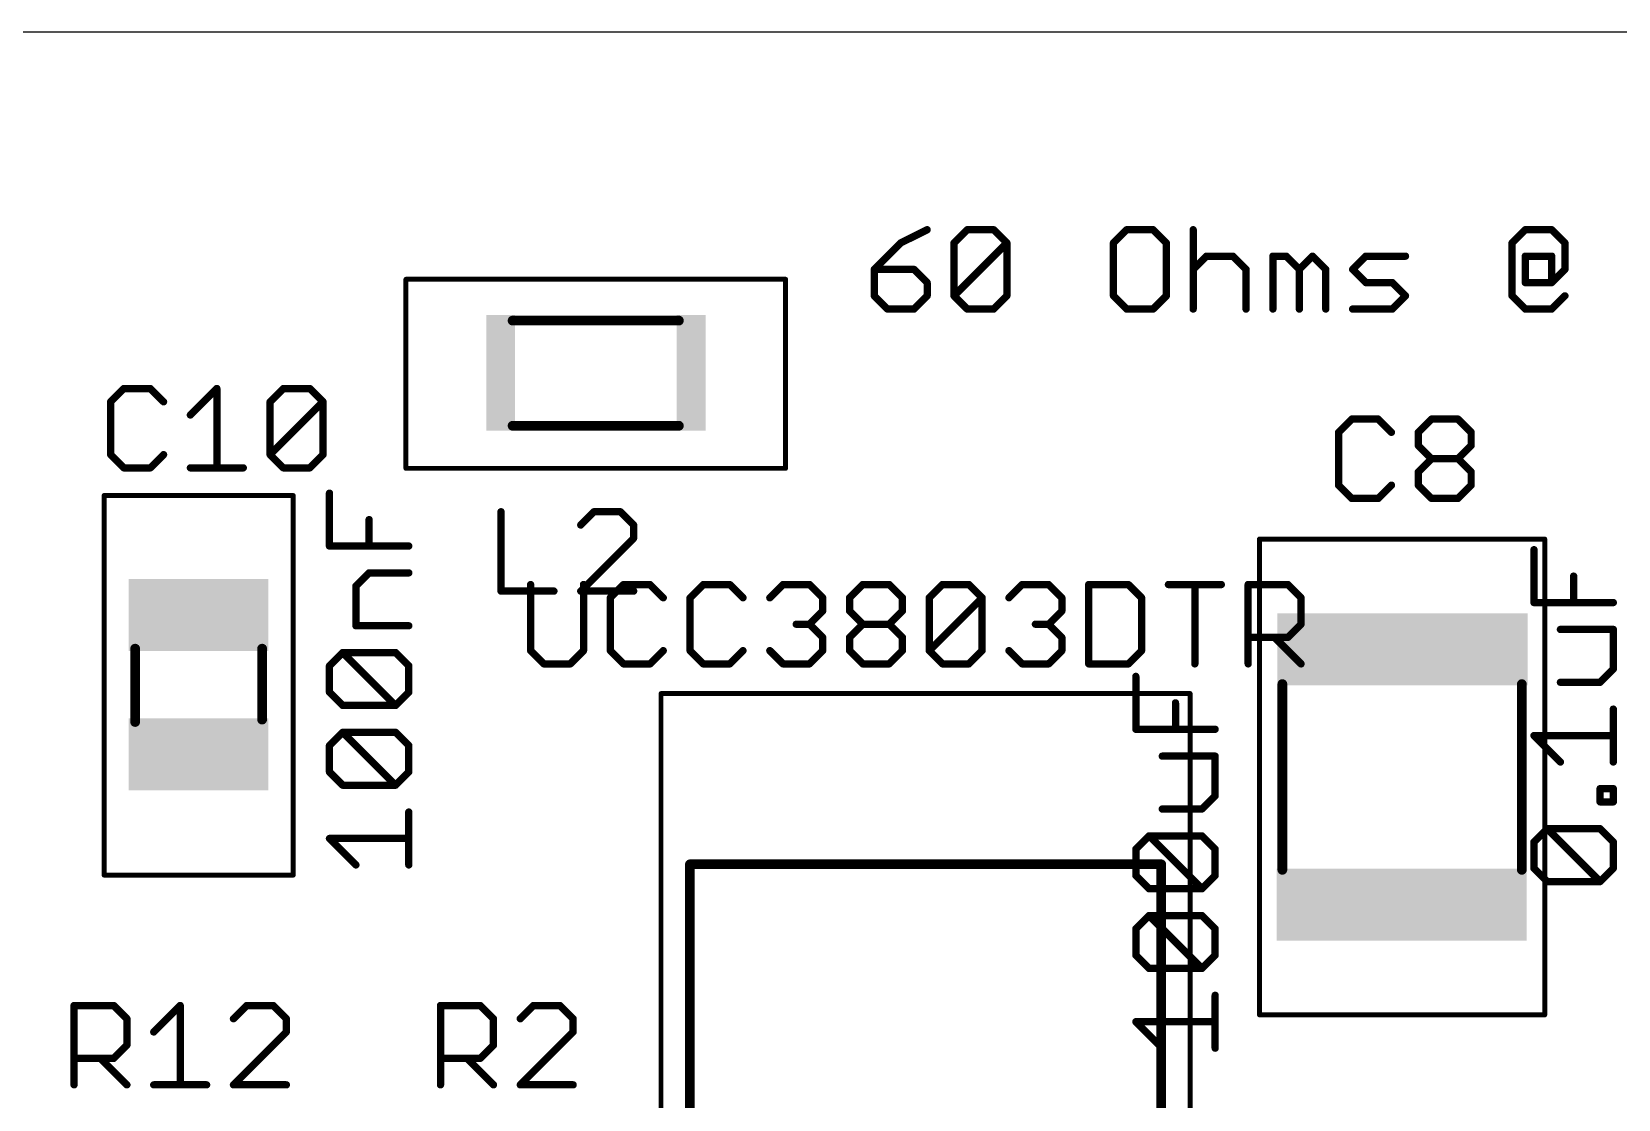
# Model space of a CAD drawing. Extents: x 2 to 123, y -4 to 52.
# Drawn here: x 34.78 to 51.27, y 40.97 to 52.07 of the extents above; entities that cross this region are included whole.
import ezdxf

# ---------------------------------------------------------------- set-up
doc = ezdxf.new("R2010")
doc.units = 0
for name, color, linetype in [('20', 53, 'CONTINUOUS'), ('25', 253, 'CONTINUOUS'), ('27', 253, 'CONTINUOUS'), ('39', 12, 'CONTINUOUS'), ('51', 253, 'CONTINUOUS')]:
    doc.layers.add(name, color=color, linetype=linetype)

# ---------------------------------------------------------------- blocks, each defined once
blk = doc.blocks.new('RECT')
blk.add_solid([(-0.5, -0.5), (0.5, -0.5), (-0.5, 0.5), (0.5, 0.5)])

msp = doc.modelspace()

# ---------------------------------------------------------------- linework, layer by layer
at = {"layer": '20'}
msp.add_line((3.556, 52.07), (92.456, 52.07), dxfattribs=at)
at = {"layer": '25', "const_width": 0.0762}
for points in [[(35.7355, 48.3606), (35.5981, 48.2232)], [(36.0104, 48.3606), (35.7355, 48.3606)], [(36.1478, 48.2232), (36.0104, 48.3606)], [(36.4268, 48.0858), (36.7016, 48.3606)], [(36.7016, 48.3606), (36.7016, 47.5361)], [(37.2555, 48.2232), (37.3929, 48.3606)], [(37.3929, 48.3606), (37.6678, 48.3606)], [(37.6678, 48.3606), (37.8052, 48.2232)], [(35.5981, 48.2232), (35.5981, 47.6735)], [(37.2555, 47.6735), (37.2555, 48.2232)], [(37.2555, 47.6735), (37.8052, 48.2232)], [(37.8052, 48.2232), (37.8052, 47.6735)], [(48.499, 48.0431), (48.3616, 47.9057)], [(48.7739, 48.0431), (48.499, 48.0431)], [(48.9113, 47.9057), (48.7739, 48.0431)], [(49.1903, 47.9057), (49.3277, 48.0431)], [(49.3277, 48.0431), (49.6026, 48.0431)], [(49.6026, 48.0431), (49.74, 47.9057)], [(48.3616, 47.9057), (48.3616, 47.356)], [(49.1903, 47.7683), (49.1903, 47.9057)], [(49.74, 47.9057), (49.74, 47.7683)], [(35.5981, 47.6735), (35.7355, 47.5361)], [(36.0104, 47.5361), (36.1478, 47.6735)], [(37.3929, 47.5361), (37.2555, 47.6735)], [(37.8052, 47.6735), (37.6678, 47.5361)], [(49.3277, 47.6309), (49.1903, 47.7683)], [(49.1903, 47.4934), (49.3277, 47.6309)], [(49.3277, 47.6309), (49.6026, 47.6309)], [(49.74, 47.7683), (49.6026, 47.6309)], [(49.6026, 47.6309), (49.74, 47.4934)], [(35.7355, 47.5361), (36.0104, 47.5361)], [(36.4268, 47.5361), (36.9765, 47.5361)], [(37.6678, 47.5361), (37.3929, 47.5361)], [(49.1903, 47.356), (49.1903, 47.4934)], [(49.74, 47.4934), (49.74, 47.356)], [(48.3616, 47.356), (48.499, 47.2186)], [(48.7739, 47.2186), (48.9113, 47.356)], [(49.3277, 47.2186), (49.1903, 47.356)], [(49.74, 47.356), (49.6026, 47.2186)], [(48.499, 47.2186), (48.7739, 47.2186)], [(49.6026, 47.2186), (49.3277, 47.2186)], [(39.6557, 47.0796), (39.6557, 46.2551)], [(40.6218, 47.0796), (40.4844, 46.9422)], [(40.8966, 47.0796), (40.6218, 47.0796)], [(41.0341, 46.9422), (40.8966, 47.0796)], [(40.4844, 46.2551), (41.0341, 46.8048)], [(41.0341, 46.8048), (41.0341, 46.9422)], [(39.6557, 46.2551), (40.2054, 46.2551)], [(41.0341, 46.2551), (40.4844, 46.2551)], [(35.2171, 41.1226), (35.2171, 41.9471)], [(35.2171, 41.9471), (35.6294, 41.9471)], [(35.6294, 41.9471), (35.7668, 41.8097)], [(36.0458, 41.6723), (36.3206, 41.9471)], [(36.3206, 41.9471), (36.3206, 41.1226)], [(37.0119, 41.9471), (36.8745, 41.8097)], [(37.2868, 41.9471), (37.0119, 41.9471)], [(37.4242, 41.8097), (37.2868, 41.9471)], [(39.0271, 41.1226), (39.0271, 41.9471)], [(39.0271, 41.9471), (39.4394, 41.9471)], [(39.4394, 41.9471), (39.5768, 41.8097)], [(39.9932, 41.9471), (39.8558, 41.8097)], [(40.2681, 41.9471), (39.9932, 41.9471)], [(40.4055, 41.8097), (40.2681, 41.9471)], [(35.7668, 41.8097), (35.7668, 41.5348)], [(37.4242, 41.6723), (37.4242, 41.8097)], [(39.5768, 41.8097), (39.5768, 41.5348)], [(40.4055, 41.6723), (40.4055, 41.8097)], [(35.7668, 41.5348), (35.6294, 41.3974)], [(36.8745, 41.1226), (37.4242, 41.6723)], [(39.5768, 41.5348), (39.4394, 41.3974)], [(39.8558, 41.1226), (40.4055, 41.6723)], [(35.6294, 41.3974), (35.2171, 41.3974)], [(35.4919, 41.3974), (35.7668, 41.1226)], [(39.4394, 41.3974), (39.0271, 41.3974)], [(39.3019, 41.3974), (39.5768, 41.1226)], [(36.0458, 41.1226), (36.5955, 41.1226)], [(37.4242, 41.1226), (36.8745, 41.1226)], [(40.4055, 41.1226), (39.8558, 41.1226)]]:
    msp.add_lwpolyline(points, dxfattribs=at)
at = {"layer": '25', "const_width": 0.0381}
for points in [[(35.7355, 48.3797, 1), (35.7355, 48.3416)], [(35.749, 48.3471, 1), (35.722, 48.3741)], [(36.0238, 48.3741, 1), (35.9969, 48.3471)], [(36.0104, 48.3416, 1), (36.0104, 48.3797)], [(36.7207, 48.3606, 1), (36.6826, 48.3606)], [(36.7151, 48.3471, 1), (36.6882, 48.3741)], [(37.3929, 48.3797, 1), (37.3929, 48.3416)], [(37.4064, 48.3471, 1), (37.3795, 48.3741)], [(37.6812, 48.3741, 1), (37.6543, 48.3471)], [(37.6678, 48.3416, 1), (37.6678, 48.3797)], [(35.6172, 48.2232, 1), (35.5791, 48.2232)], [(35.5846, 48.2367, 1), (35.6116, 48.2097)], [(36.1343, 48.2097, 1), (36.1612, 48.2367)], [(37.2746, 48.2232, 1), (37.2365, 48.2232)], [(37.242, 48.2367, 1), (37.269, 48.2097)], [(37.8242, 48.2232, 1), (37.7861, 48.2232)], [(37.8187, 48.2097, 1), (37.7917, 48.2367)], [(37.7917, 48.2097, 1), (37.8187, 48.2367)], [(36.4133, 48.0992, 1), (36.4403, 48.0723)], [(48.499, 48.0622, 1), (48.499, 48.0241)], [(48.5125, 48.0296, 1), (48.4855, 48.0566)], [(48.7873, 48.0566, 1), (48.7604, 48.0296)], [(48.7739, 48.0241, 1), (48.7739, 48.0622)], [(49.3277, 48.0622, 1), (49.3277, 48.0241)], [(49.3412, 48.0296, 1), (49.3143, 48.0566)], [(49.616, 48.0566, 1), (49.5891, 48.0296)], [(49.6026, 48.0241, 1), (49.6026, 48.0622)], [(48.3807, 47.9057, 1), (48.3426, 47.9057)], [(48.3481, 47.9192, 1), (48.3751, 47.8922)], [(48.8978, 47.8922, 1), (48.9247, 47.9192)], [(49.1768, 47.9192, 1), (49.2038, 47.8922)], [(49.2094, 47.9057, 1), (49.1713, 47.9057)], [(49.759, 47.9057, 1), (49.7209, 47.9057)], [(49.7265, 47.8922, 1), (49.7534, 47.9192)], [(35.6116, 47.687, 1), (35.5846, 47.66)], [(35.5791, 47.6735, 1), (35.6172, 47.6735)], [(36.1612, 47.66, 1), (36.1343, 47.687)], [(37.269, 47.687, 1), (37.242, 47.66)], [(37.242, 47.687, 1), (37.269, 47.66)], [(37.2365, 47.6735, 1), (37.2746, 47.6735)], [(37.7861, 47.6735, 1), (37.8242, 47.6735)], [(37.8187, 47.66, 1), (37.7917, 47.687)], [(49.2038, 47.7817, 1), (49.1768, 47.7548)], [(49.1713, 47.7683, 1), (49.2094, 47.7683)], [(49.3277, 47.6499, 1), (49.3277, 47.6118)], [(49.3412, 47.6174, 1), (49.3143, 47.6443)], [(49.3143, 47.6174, 1), (49.3412, 47.6443)], [(49.616, 47.6443, 1), (49.5891, 47.6174)], [(49.5891, 47.6443, 1), (49.616, 47.6174)], [(49.6026, 47.6118, 1), (49.6026, 47.6499)], [(49.7209, 47.7683, 1), (49.759, 47.7683)], [(49.7534, 47.7548, 1), (49.7265, 47.7817)], [(35.7355, 47.5552, 1), (35.7355, 47.5171)], [(35.722, 47.5226, 1), (35.749, 47.5496)], [(35.9969, 47.5496, 1), (36.0238, 47.5226)], [(36.0104, 47.5171, 1), (36.0104, 47.5552)], [(36.4268, 47.5552, 1), (36.4268, 47.5171)], [(36.6826, 47.5361, 1), (36.7207, 47.5361)], [(36.9765, 47.5171, 1), (36.9765, 47.5552)], [(37.3929, 47.5552, 1), (37.3929, 47.5171)], [(37.3795, 47.5226, 1), (37.4064, 47.5496)], [(37.6543, 47.5496, 1), (37.6812, 47.5226)], [(37.6678, 47.5171, 1), (37.6678, 47.5552)], [(49.1768, 47.5069, 1), (49.2038, 47.48)], [(49.2094, 47.4934, 1), (49.1713, 47.4934)], [(49.759, 47.4934, 1), (49.7209, 47.4934)], [(49.7265, 47.48, 1), (49.7534, 47.5069)], [(48.3751, 47.3695, 1), (48.3481, 47.3425)], [(48.3426, 47.356, 1), (48.3807, 47.356)], [(48.9247, 47.3425, 1), (48.8978, 47.3695)], [(49.2038, 47.3695, 1), (49.1768, 47.3425)], [(49.1713, 47.356, 1), (49.2094, 47.356)], [(49.7209, 47.356, 1), (49.759, 47.356)], [(49.7534, 47.3425, 1), (49.7265, 47.3695)], [(48.499, 47.2377, 1), (48.499, 47.1996)], [(48.4855, 47.2051, 1), (48.5125, 47.2321)], [(48.7604, 47.2321, 1), (48.7873, 47.2051)], [(48.7739, 47.1996, 1), (48.7739, 47.2377)], [(49.3277, 47.2377, 1), (49.3277, 47.1996)], [(49.3143, 47.2051, 1), (49.3412, 47.2321)], [(49.5891, 47.2321, 1), (49.616, 47.2051)], [(49.6026, 47.1996, 1), (49.6026, 47.2377)], [(39.6747, 47.0796, 1), (39.6366, 47.0796)], [(40.6218, 47.0987, 1), (40.6218, 47.0606)], [(40.6353, 47.0661, 1), (40.6083, 47.0931)], [(40.9101, 47.0931, 1), (40.8832, 47.0661)], [(40.8966, 47.0606, 1), (40.8966, 47.0987)], [(40.4709, 46.9557, 1), (40.4979, 46.9287)], [(41.0531, 46.9422, 1), (41.015, 46.9422)], [(41.0206, 46.9287, 1), (41.0475, 46.9557)], [(41.0475, 46.7913, 1), (41.0206, 46.8182)], [(41.015, 46.8048, 1), (41.0531, 46.8048)], [(39.6557, 46.2741, 1), (39.6557, 46.236)], [(39.6366, 46.2551, 1), (39.6747, 46.2551)], [(40.2054, 46.236, 1), (40.2054, 46.2741)], [(40.4844, 46.2741, 1), (40.4844, 46.236)], [(40.4709, 46.2686, 1), (40.4979, 46.2416)], [(41.0341, 46.236, 1), (41.0341, 46.2741)], [(35.2171, 41.9662, 1), (35.2171, 41.9281)], [(35.2362, 41.9471, 1), (35.1981, 41.9471)], [(35.6428, 41.9606, 1), (35.6159, 41.9336)], [(35.6294, 41.9281, 1), (35.6294, 41.9662)], [(36.3397, 41.9471, 1), (36.3016, 41.9471)], [(36.3341, 41.9336, 1), (36.3072, 41.9606)], [(37.0119, 41.9662, 1), (37.0119, 41.9281)], [(37.0254, 41.9336, 1), (36.9985, 41.9606)], [(37.3002, 41.9606, 1), (37.2733, 41.9336)], [(37.2868, 41.9281, 1), (37.2868, 41.9662)], [(39.0271, 41.9662, 1), (39.0271, 41.9281)], [(39.0462, 41.9471, 1), (39.0081, 41.9471)], [(39.4528, 41.9606, 1), (39.4259, 41.9336)], [(39.4394, 41.9281, 1), (39.4394, 41.9662)], [(39.9932, 41.9662, 1), (39.9932, 41.9281)], [(40.0067, 41.9336, 1), (39.9798, 41.9606)], [(40.2815, 41.9606, 1), (40.2546, 41.9336)], [(40.2681, 41.9281, 1), (40.2681, 41.9662)], [(35.7858, 41.8097, 1), (35.7477, 41.8097)], [(35.7533, 41.7962, 1), (35.7802, 41.8232)], [(36.861, 41.8232, 1), (36.888, 41.7962)], [(37.4432, 41.8097, 1), (37.4051, 41.8097)], [(37.4107, 41.7962, 1), (37.4377, 41.8232)], [(39.5958, 41.8097, 1), (39.5577, 41.8097)], [(39.5633, 41.7962, 1), (39.5902, 41.8232)], [(39.8423, 41.8232, 1), (39.8693, 41.7962)], [(40.4245, 41.8097, 1), (40.3864, 41.8097)], [(40.392, 41.7962, 1), (40.4189, 41.8232)], [(35.7802, 41.5214, 1), (35.7533, 41.5483)], [(36.0323, 41.6857, 1), (36.0593, 41.6588)], [(37.4051, 41.6723, 1), (37.4432, 41.6723)], [(37.4377, 41.6588, 1), (37.4107, 41.6857)], [(39.5902, 41.5214, 1), (39.5633, 41.5483)], [(40.3864, 41.6723, 1), (40.4245, 41.6723)], [(40.4189, 41.6588, 1), (40.392, 41.6857)], [(35.2171, 41.4165, 1), (35.2171, 41.3784)], [(35.5054, 41.4109, 1), (35.4785, 41.384)], [(35.6159, 41.4109, 1), (35.6428, 41.384)], [(35.6294, 41.3784, 1), (35.6294, 41.4165)], [(35.7477, 41.5348, 1), (35.7858, 41.5348)], [(39.0271, 41.4165, 1), (39.0271, 41.3784)], [(39.3154, 41.4109, 1), (39.2885, 41.384)], [(39.4259, 41.4109, 1), (39.4528, 41.384)], [(39.4394, 41.3784, 1), (39.4394, 41.4165)], [(39.5577, 41.5348, 1), (39.5958, 41.5348)], [(35.1981, 41.1226, 1), (35.2362, 41.1226)], [(35.7533, 41.1091, 1), (35.7802, 41.1361)], [(36.0458, 41.1416, 1), (36.0458, 41.1035)], [(36.3016, 41.1226, 1), (36.3397, 41.1226)], [(36.5955, 41.1035, 1), (36.5955, 41.1416)], [(36.8745, 41.1416, 1), (36.8745, 41.1035)], [(36.861, 41.1361, 1), (36.888, 41.1091)], [(37.4242, 41.1035, 1), (37.4242, 41.1416)], [(39.0081, 41.1226, 1), (39.0462, 41.1226)], [(39.5633, 41.1091, 1), (39.5902, 41.1361)], [(39.8558, 41.1416, 1), (39.8558, 41.1035)], [(39.8423, 41.1361, 1), (39.8693, 41.1091)], [(40.4055, 41.1035, 1), (40.4055, 41.1416)]]:
    msp.add_lwpolyline(points, format="xyb", dxfattribs=at)
at = {"layer": '27', "const_width": 0.0762}
for points in [[(44.0853, 50.0116), (43.8104, 49.8742)], [(44.3643, 49.8742), (44.5017, 50.0116)], [(44.5017, 50.0116), (44.7766, 50.0116)], [(44.7766, 50.0116), (44.914, 49.8742)], [(46.1591, 50.0116), (46.0217, 49.8742)], [(46.434, 50.0116), (46.1591, 50.0116)], [(46.5714, 49.8742), (46.434, 50.0116)], [(46.8504, 50.0116), (46.8504, 49.1871)], [(50.1653, 49.8742), (50.3027, 50.0116)], [(50.3027, 50.0116), (50.5775, 50.0116)], [(50.5775, 50.0116), (50.7149, 49.8742)], [(43.8104, 49.8742), (43.5356, 49.5994)], [(44.3643, 49.3245), (44.3643, 49.8742)], [(44.3643, 49.3245), (44.914, 49.8742)], [(44.914, 49.8742), (44.914, 49.3245)], [(46.0217, 49.8742), (46.0217, 49.3245)], [(46.5714, 49.3245), (46.5714, 49.8742)], [(50.1653, 49.3245), (50.1653, 49.8742)], [(50.7149, 49.8742), (50.7149, 49.5994)], [(46.8504, 49.5994), (46.9878, 49.7368)], [(46.9878, 49.7368), (47.2627, 49.7368)], [(47.2627, 49.7368), (47.4001, 49.5994)], [(47.6791, 49.1871), (47.6791, 49.7368)], [(47.6791, 49.7368), (47.8165, 49.7368)], [(47.8165, 49.7368), (47.954, 49.5994)], [(47.954, 49.5994), (48.0914, 49.7368)], [(48.0914, 49.7368), (48.2288, 49.5994)], [(48.5078, 49.5994), (48.6453, 49.7368)], [(48.6453, 49.7368), (49.0575, 49.7368)], [(50.3027, 49.4619), (50.3027, 49.7368)], [(50.3027, 49.7368), (50.5775, 49.7368)], [(50.5775, 49.7368), (50.5775, 49.4619)], [(43.5356, 49.5994), (43.5356, 49.3245)], [(43.9479, 49.5994), (43.5356, 49.5994)], [(44.0853, 49.4619), (43.9479, 49.5994)], [(44.0853, 49.3245), (44.0853, 49.4619)], [(47.4001, 49.5994), (47.4001, 49.1871)], [(47.954, 49.5994), (47.954, 49.1871)], [(48.2288, 49.5994), (48.2288, 49.1871)], [(48.6453, 49.4619), (48.5078, 49.5994)], [(48.9201, 49.4619), (48.6453, 49.4619)], [(49.0575, 49.3245), (48.9201, 49.4619)], [(50.5775, 49.4619), (50.3027, 49.4619)], [(50.7149, 49.5994), (50.5775, 49.4619)], [(43.5356, 49.3245), (43.673, 49.1871)], [(43.9479, 49.1871), (44.0853, 49.3245)], [(44.5017, 49.1871), (44.3643, 49.3245)], [(44.914, 49.3245), (44.7766, 49.1871)], [(46.0217, 49.3245), (46.1591, 49.1871)], [(46.434, 49.1871), (46.5714, 49.3245)], [(48.9201, 49.1871), (49.0575, 49.3245)], [(50.3027, 49.1871), (50.1653, 49.3245)], [(50.7149, 49.3245), (50.5775, 49.1871)], [(43.673, 49.1871), (43.9479, 49.1871)], [(44.7766, 49.1871), (44.5017, 49.1871)], [(46.1591, 49.1871), (46.434, 49.1871)], [(48.5078, 49.1871), (48.9201, 49.1871)], [(50.5775, 49.1871), (50.3027, 49.1871)], [(37.8724, 46.7234), (37.8724, 47.2731)], [(38.2846, 46.7234), (38.2846, 46.9983)], [(38.6969, 46.7234), (37.8724, 46.7234)], [(50.3929, 46.1359), (50.3929, 46.6856)], [(38.1472, 46.307), (38.2846, 46.4444)], [(38.1472, 45.8947), (38.1472, 46.307)], [(38.2846, 46.4444), (38.6969, 46.4444)], [(39.9636, 46.3231), (39.9636, 45.636)], [(40.5132, 45.636), (40.5132, 46.3231)], [(40.9297, 46.3231), (40.7923, 46.1857)], [(41.2045, 46.3231), (40.9297, 46.3231)], [(41.3419, 46.1857), (41.2045, 46.3231)], [(41.7584, 46.3231), (41.621, 46.1857)], [(42.0332, 46.3231), (41.7584, 46.3231)], [(42.1706, 46.1857), (42.0332, 46.3231)], [(42.4497, 46.1857), (42.5871, 46.3231)], [(42.5871, 46.3231), (42.8619, 46.3231)], [(42.8619, 46.3231), (42.9993, 46.1857)], [(43.2784, 46.1857), (43.4158, 46.3231)], [(43.4158, 46.3231), (43.6906, 46.3231)], [(43.6906, 46.3231), (43.8281, 46.1857)], [(44.1071, 46.1857), (44.2445, 46.3231)], [(44.2445, 46.3231), (44.5193, 46.3231)], [(44.5193, 46.3231), (44.6568, 46.1857)], [(44.9358, 46.1857), (45.0732, 46.3231)], [(45.0732, 46.3231), (45.348, 46.3231)], [(45.348, 46.3231), (45.4855, 46.1857)], [(45.7645, 46.3231), (45.7645, 45.4986)], [(46.1768, 46.3231), (45.7645, 46.3231)], [(46.3142, 46.1857), (46.1768, 46.3231)], [(46.5932, 46.3231), (47.1429, 46.3231)], [(46.868, 45.4986), (46.868, 46.3231)], [(47.4219, 45.4986), (47.4219, 46.3231)], [(47.4219, 46.3231), (47.8342, 46.3231)], [(47.8342, 46.3231), (47.9716, 46.1857)], [(50.8052, 46.1359), (50.8052, 46.4107)], [(40.7923, 46.1857), (40.7923, 45.636)], [(41.621, 46.1857), (41.621, 45.636)], [(42.9993, 46.1857), (42.9993, 46.0483)], [(43.2784, 46.0483), (43.2784, 46.1857)], [(43.8281, 46.1857), (43.8281, 46.0483)], [(44.1071, 45.636), (44.1071, 46.1857)], [(44.1071, 45.636), (44.6568, 46.1857)], [(44.6568, 46.1857), (44.6568, 45.636)], [(45.4855, 46.1857), (45.4855, 46.0483)], [(46.3142, 45.636), (46.3142, 46.1857)], [(47.9716, 46.1857), (47.9716, 45.9109)], [(42.9993, 46.0483), (42.8619, 45.9109)], [(43.4158, 45.9109), (43.2784, 46.0483)], [(43.8281, 46.0483), (43.6906, 45.9109)], [(45.4855, 46.0483), (45.348, 45.9109)], [(51.2174, 46.1359), (50.3929, 46.1359)], [(38.6969, 45.8947), (38.1472, 45.8947)], [(42.8619, 45.9109), (42.7245, 45.9109)], [(42.8619, 45.9109), (42.9993, 45.7734)], [(43.2784, 45.7734), (43.4158, 45.9109)], [(43.4158, 45.9109), (43.6906, 45.9109)], [(43.6906, 45.9109), (43.8281, 45.7734)], [(45.348, 45.9109), (45.2106, 45.9109)], [(45.348, 45.9109), (45.4855, 45.7734)], [(47.9716, 45.9109), (47.8342, 45.7734)], [(51.2174, 45.8569), (50.6677, 45.8569)], [(51.2174, 45.4446), (51.2174, 45.8569)], [(42.9993, 45.7734), (42.9993, 45.636)], [(43.2784, 45.636), (43.2784, 45.7734)], [(43.8281, 45.7734), (43.8281, 45.636)], [(45.4855, 45.7734), (45.4855, 45.636)], [(47.8342, 45.7734), (47.4219, 45.7734)], [(47.6968, 45.7734), (47.9716, 45.4986)], [(37.8724, 45.4783), (38.0098, 45.6157)], [(38.0098, 45.6157), (38.5595, 45.6157)], [(38.5595, 45.066), (38.0098, 45.6157)], [(38.5595, 45.6157), (38.6969, 45.4783)], [(39.9636, 45.636), (40.101, 45.4986)], [(40.101, 45.4986), (40.3758, 45.4986)], [(40.3758, 45.4986), (40.5132, 45.636)], [(40.7923, 45.636), (40.9297, 45.4986)], [(40.9297, 45.4986), (41.2045, 45.4986)], [(41.2045, 45.4986), (41.3419, 45.636)], [(41.621, 45.636), (41.7584, 45.4986)], [(41.7584, 45.4986), (42.0332, 45.4986)], [(42.0332, 45.4986), (42.1706, 45.636)], [(42.5871, 45.4986), (42.4497, 45.636)], [(42.8619, 45.4986), (42.5871, 45.4986)], [(42.9993, 45.636), (42.8619, 45.4986)], [(43.4158, 45.4986), (43.2784, 45.636)], [(43.6906, 45.4986), (43.4158, 45.4986)], [(43.8281, 45.636), (43.6906, 45.4986)], [(44.2445, 45.4986), (44.1071, 45.636)], [(44.5193, 45.4986), (44.2445, 45.4986)], [(44.6568, 45.636), (44.5193, 45.4986)], [(45.0732, 45.4986), (44.9358, 45.636)], [(45.348, 45.4986), (45.0732, 45.4986)], [(45.4855, 45.636), (45.348, 45.4986)], [(45.7645, 45.4986), (46.1768, 45.4986)], [(46.1768, 45.4986), (46.3142, 45.636)], [(37.8724, 45.2034), (37.8724, 45.4783)], [(38.6969, 45.4783), (38.6969, 45.2034)], [(46.2544, 44.8184), (46.2544, 45.3681)], [(51.08, 45.3072), (51.2174, 45.4446)], [(38.0098, 45.066), (37.8724, 45.2034)], [(38.6969, 45.2034), (38.5595, 45.066)], [(50.6677, 45.3072), (51.08, 45.3072)], [(38.5595, 45.066), (38.0098, 45.066)], [(46.6667, 44.8184), (46.6667, 45.0933)], [(51.2174, 44.4785), (51.2174, 45.0281)], [(37.8724, 44.6496), (38.0098, 44.787)], [(38.0098, 44.787), (38.5595, 44.787)], [(38.5595, 44.2373), (38.0098, 44.787)], [(38.5595, 44.787), (38.6969, 44.6496)], [(47.0789, 44.8184), (46.2544, 44.8184)], [(50.6677, 44.4785), (50.3929, 44.7533)], [(50.3929, 44.7533), (51.2174, 44.7533)], [(37.8724, 44.3747), (37.8724, 44.6496)], [(38.6969, 44.6496), (38.6969, 44.3747)], [(47.0789, 44.5394), (46.5292, 44.5394)], [(47.0789, 44.1271), (47.0789, 44.5394)], [(38.0098, 44.2373), (37.8724, 44.3747)], [(38.6969, 44.3747), (38.5595, 44.2373)], [(38.5595, 44.2373), (38.0098, 44.2373)], [(51.08, 44.0641), (51.08, 44.2015)], [(51.08, 44.2015), (51.2174, 44.2015)], [(51.2174, 44.2015), (51.2174, 44.0641)], [(46.9415, 43.9897), (47.0789, 44.1271)], [(51.2174, 44.0641), (51.08, 44.0641)], [(38.6969, 43.4086), (38.6969, 43.9583)], [(46.5292, 43.9897), (46.9415, 43.9897)], [(38.1472, 43.4086), (37.8724, 43.6834)], [(37.8724, 43.6834), (38.6969, 43.6834)], [(46.2544, 43.5733), (46.3918, 43.7107)], [(46.3918, 43.7107), (46.9415, 43.7107)], [(46.9415, 43.161), (46.3918, 43.7107)], [(46.9415, 43.7107), (47.0789, 43.5733)], [(50.3929, 43.6477), (50.5303, 43.7851)], [(50.5303, 43.7851), (51.08, 43.7851)], [(51.08, 43.2354), (50.5303, 43.7851)], [(51.08, 43.7851), (51.2174, 43.6477)], [(46.2544, 43.2984), (46.2544, 43.5733)], [(47.0789, 43.5733), (47.0789, 43.2984)], [(50.3929, 43.3728), (50.3929, 43.6477)], [(51.2174, 43.6477), (51.2174, 43.3728)], [(50.5303, 43.2354), (50.3929, 43.3728)], [(51.2174, 43.3728), (51.08, 43.2354)], [(46.3918, 43.161), (46.2544, 43.2984)], [(47.0789, 43.2984), (46.9415, 43.161)], [(51.08, 43.2354), (50.5303, 43.2354)], [(46.9415, 43.161), (46.3918, 43.161)], [(46.2544, 42.7446), (46.3918, 42.882)], [(46.3918, 42.882), (46.9415, 42.882)], [(46.9415, 42.3323), (46.3918, 42.882)], [(46.9415, 42.882), (47.0789, 42.7446)], [(46.2544, 42.4697), (46.2544, 42.7446)], [(47.0789, 42.7446), (47.0789, 42.4697)], [(46.3918, 42.3323), (46.2544, 42.4697)], [(47.0789, 42.4697), (46.9415, 42.3323)], [(46.9415, 42.3323), (46.3918, 42.3323)], [(47.0789, 41.5036), (47.0789, 42.0533)], [(46.5292, 41.5036), (46.2544, 41.7784)], [(46.2544, 41.7784), (47.0789, 41.7784)]]:
    msp.add_lwpolyline(points, dxfattribs=at)
at = {"layer": '27', "const_width": 0.0381}
for points in [[(44.0938, 49.9946, 1), (44.0767, 50.0286)], [(44.5017, 50.0307, 1), (44.5017, 49.9926)], [(44.5152, 49.9981, 1), (44.4883, 50.0251)], [(44.79, 50.0251, 1), (44.7631, 49.9981)], [(44.7766, 49.9926, 1), (44.7766, 50.0307)], [(46.1591, 50.0307, 1), (46.1591, 49.9926)], [(46.1726, 49.9981, 1), (46.1457, 50.0251)], [(46.4474, 50.0251, 1), (46.4205, 49.9981)], [(46.434, 49.9926, 1), (46.434, 50.0307)], [(46.8695, 50.0116, 1), (46.8314, 50.0116)], [(50.3027, 50.0307, 1), (50.3027, 49.9926)], [(50.3161, 49.9981, 1), (50.2892, 50.0251)], [(50.591, 50.0251, 1), (50.564, 49.9981)], [(50.5775, 49.9926, 1), (50.5775, 50.0307)], [(43.8019, 49.8912, 1), (43.819, 49.8571)], [(43.8239, 49.8607, 1), (43.797, 49.8877)], [(44.3508, 49.8877, 1), (44.3778, 49.8607)], [(44.3834, 49.8742, 1), (44.3453, 49.8742)], [(44.933, 49.8742, 1), (44.8949, 49.8742)], [(44.9274, 49.8607, 1), (44.9005, 49.8877)], [(44.9005, 49.8607, 1), (44.9274, 49.8877)], [(46.0408, 49.8742, 1), (46.0027, 49.8742)], [(46.0082, 49.8877, 1), (46.0352, 49.8607)], [(46.5904, 49.8742, 1), (46.5523, 49.8742)], [(46.5579, 49.8607, 1), (46.5849, 49.8877)], [(50.1518, 49.8877, 1), (50.1787, 49.8607)], [(50.1843, 49.8742, 1), (50.1462, 49.8742)], [(50.734, 49.8742, 1), (50.6959, 49.8742)], [(50.7014, 49.8607, 1), (50.7284, 49.8877)], [(46.9878, 49.7558, 1), (46.9878, 49.7177)], [(47.0013, 49.7233, 1), (46.9744, 49.7502)], [(47.2761, 49.7502, 1), (47.2492, 49.7233)], [(47.2627, 49.7177, 1), (47.2627, 49.7558)], [(47.6982, 49.7368, 1), (47.6601, 49.7368)], [(47.6791, 49.7558, 1), (47.6791, 49.7177)], [(47.83, 49.7502, 1), (47.8031, 49.7233)], [(47.8165, 49.7177, 1), (47.8165, 49.7558)], [(48.1049, 49.7502, 1), (48.0779, 49.7233)], [(48.1049, 49.7233, 1), (48.0779, 49.7502)], [(48.6453, 49.7558, 1), (48.6453, 49.7177)], [(48.6587, 49.7233, 1), (48.6318, 49.7502)], [(49.0575, 49.7177, 1), (49.0575, 49.7558)], [(50.3217, 49.7368, 1), (50.2836, 49.7368)], [(50.3027, 49.7558, 1), (50.3027, 49.7177)], [(50.5966, 49.7368, 1), (50.5585, 49.7368)], [(50.5775, 49.7177, 1), (50.5775, 49.7558)], [(43.5547, 49.5994, 1), (43.5166, 49.5994)], [(43.5356, 49.6184, 1), (43.5356, 49.5803)], [(43.5221, 49.6128, 1), (43.5491, 49.5859)], [(43.9613, 49.6128, 1), (43.9344, 49.5859)], [(43.9479, 49.5803, 1), (43.9479, 49.6184)], [(44.1043, 49.4619, 1), (44.0662, 49.4619)], [(44.0718, 49.4485, 1), (44.0987, 49.4754)], [(46.837, 49.6128, 1), (46.8639, 49.5859)], [(47.4191, 49.5994, 1), (47.381, 49.5994)], [(47.3866, 49.5859, 1), (47.4136, 49.6128)], [(47.973, 49.5994, 1), (47.9349, 49.5994)], [(47.9405, 49.6128, 1), (47.9674, 49.5859)], [(47.9405, 49.5859, 1), (47.9674, 49.6128)], [(48.2478, 49.5994, 1), (48.2097, 49.5994)], [(48.2153, 49.5859, 1), (48.2423, 49.6128)], [(48.5213, 49.6128, 1), (48.4944, 49.5859)], [(48.4944, 49.6128, 1), (48.5213, 49.5859)], [(48.6453, 49.481, 1), (48.6453, 49.4429)], [(48.6318, 49.4485, 1), (48.6587, 49.4754)], [(48.9336, 49.4754, 1), (48.9066, 49.4485)], [(48.9201, 49.4429, 1), (48.9201, 49.481)], [(50.2836, 49.4619, 1), (50.3217, 49.4619)], [(50.3027, 49.481, 1), (50.3027, 49.4429)], [(50.564, 49.4754, 1), (50.591, 49.4485)], [(50.5585, 49.4619, 1), (50.5966, 49.4619)], [(50.5775, 49.4429, 1), (50.5775, 49.481)], [(50.6959, 49.5994, 1), (50.734, 49.5994)], [(50.7284, 49.5859, 1), (50.7014, 49.6128)], [(43.5491, 49.338, 1), (43.5221, 49.311)], [(43.5166, 49.3245, 1), (43.5547, 49.3245)], [(44.0662, 49.3245, 1), (44.1043, 49.3245)], [(44.0987, 49.311, 1), (44.0718, 49.338)], [(44.3778, 49.338, 1), (44.3508, 49.311)], [(44.3508, 49.338, 1), (44.3778, 49.311)], [(44.3453, 49.3245, 1), (44.3834, 49.3245)], [(44.8949, 49.3245, 1), (44.933, 49.3245)], [(44.9274, 49.311, 1), (44.9005, 49.338)], [(46.0352, 49.338, 1), (46.0082, 49.311)], [(46.0027, 49.3245, 1), (46.0408, 49.3245)], [(46.5523, 49.3245, 1), (46.5904, 49.3245)], [(46.5849, 49.311, 1), (46.5579, 49.338)], [(49.071, 49.311, 1), (49.044, 49.338)], [(49.044, 49.311, 1), (49.071, 49.338)], [(50.1787, 49.338, 1), (50.1518, 49.311)], [(50.1462, 49.3245, 1), (50.1843, 49.3245)], [(50.7284, 49.311, 1), (50.7014, 49.338)], [(43.673, 49.2062, 1), (43.673, 49.1681)], [(43.6595, 49.1736, 1), (43.6865, 49.2006)], [(43.9344, 49.2006, 1), (43.9613, 49.1736)], [(43.9479, 49.1681, 1), (43.9479, 49.2062)], [(44.5017, 49.2062, 1), (44.5017, 49.1681)], [(44.4883, 49.1736, 1), (44.5152, 49.2006)], [(44.7631, 49.2006, 1), (44.79, 49.1736)], [(44.7766, 49.1681, 1), (44.7766, 49.2062)], [(46.1591, 49.2062, 1), (46.1591, 49.1681)], [(46.1457, 49.1736, 1), (46.1726, 49.2006)], [(46.4205, 49.2006, 1), (46.4474, 49.1736)], [(46.434, 49.1681, 1), (46.434, 49.2062)], [(46.8314, 49.1871, 1), (46.8695, 49.1871)], [(47.381, 49.1871, 1), (47.4191, 49.1871)], [(47.6601, 49.1871, 1), (47.6982, 49.1871)], [(47.9349, 49.1871, 1), (47.973, 49.1871)], [(48.2097, 49.1871, 1), (48.2478, 49.1871)], [(48.5078, 49.2062, 1), (48.5078, 49.1681)], [(48.9066, 49.2006, 1), (48.9336, 49.1736)], [(48.9201, 49.1681, 1), (48.9201, 49.2062)], [(50.3027, 49.2062, 1), (50.3027, 49.1681)], [(50.2892, 49.1736, 1), (50.3161, 49.2006)], [(50.564, 49.2006, 1), (50.591, 49.1736)], [(50.5775, 49.1681, 1), (50.5775, 49.2062)], [(37.8914, 47.2731, 1), (37.8533, 47.2731)], [(38.3037, 46.9983, 1), (38.2656, 46.9983)], [(37.8533, 46.7234, 1), (37.8914, 46.7234)], [(37.8724, 46.7425, 1), (37.8724, 46.7044)], [(38.2656, 46.7234, 1), (38.3037, 46.7234)], [(38.6969, 46.7044, 1), (38.6969, 46.7425)], [(50.4119, 46.6856, 1), (50.3738, 46.6856)], [(38.1663, 46.307, 1), (38.1282, 46.307)], [(38.2846, 46.4634, 1), (38.2846, 46.4253)], [(38.2981, 46.4309, 1), (38.2712, 46.4579)], [(38.6969, 46.4253, 1), (38.6969, 46.4634)], [(39.9826, 46.3231, 1), (39.9445, 46.3231)], [(40.5323, 46.3231, 1), (40.4942, 46.3231)], [(40.9297, 46.3422, 1), (40.9297, 46.3041)], [(40.9432, 46.3096, 1), (40.9162, 46.3366)], [(41.218, 46.3366, 1), (41.191, 46.3096)], [(41.2045, 46.3041, 1), (41.2045, 46.3422)], [(41.7584, 46.3422, 1), (41.7584, 46.3041)], [(41.7719, 46.3096, 1), (41.7449, 46.3366)], [(42.0467, 46.3366, 1), (42.0198, 46.3096)], [(42.0332, 46.3041, 1), (42.0332, 46.3422)], [(42.5871, 46.3422, 1), (42.5871, 46.3041)], [(42.6006, 46.3096, 1), (42.5736, 46.3366)], [(42.8754, 46.3366, 1), (42.8485, 46.3096)], [(42.8619, 46.3041, 1), (42.8619, 46.3422)], [(43.4158, 46.3422, 1), (43.4158, 46.3041)], [(43.4293, 46.3096, 1), (43.4023, 46.3366)], [(43.7041, 46.3366, 1), (43.6772, 46.3096)], [(43.6906, 46.3041, 1), (43.6906, 46.3422)], [(44.2445, 46.3422, 1), (44.2445, 46.3041)], [(44.258, 46.3096, 1), (44.231, 46.3366)], [(44.5328, 46.3366, 1), (44.5059, 46.3096)], [(44.5193, 46.3041, 1), (44.5193, 46.3422)], [(45.0732, 46.3422, 1), (45.0732, 46.3041)], [(45.0867, 46.3096, 1), (45.0597, 46.3366)], [(45.3615, 46.3366, 1), (45.3346, 46.3096)], [(45.348, 46.3041, 1), (45.348, 46.3422)], [(45.7836, 46.3231, 1), (45.7455, 46.3231)], [(45.7645, 46.3422, 1), (45.7645, 46.3041)], [(46.1902, 46.3366, 1), (46.1633, 46.3096)], [(46.1768, 46.3041, 1), (46.1768, 46.3422)], [(46.5932, 46.3422, 1), (46.5932, 46.3041)], [(46.8871, 46.3231, 1), (46.849, 46.3231)], [(47.1429, 46.3041, 1), (47.1429, 46.3422)], [(47.4219, 46.3422, 1), (47.4219, 46.3041)], [(47.441, 46.3231, 1), (47.4029, 46.3231)], [(47.8476, 46.3366, 1), (47.8207, 46.3096)], [(47.8342, 46.3041, 1), (47.8342, 46.3422)], [(50.8242, 46.4107, 1), (50.7861, 46.4107)], [(38.1338, 46.3204, 1), (38.1607, 46.2935)], [(40.7788, 46.1992, 1), (40.8057, 46.1722)], [(40.8113, 46.1857, 1), (40.7732, 46.1857)], [(41.3285, 46.1722, 1), (41.3554, 46.1992)], [(41.6075, 46.1992, 1), (41.6344, 46.1722)], [(41.64, 46.1857, 1), (41.6019, 46.1857)], [(42.1572, 46.1722, 1), (42.1841, 46.1992)], [(42.4362, 46.1992, 1), (42.4631, 46.1722)], [(43.0184, 46.1857, 1), (42.9803, 46.1857)], [(42.9859, 46.1722, 1), (43.0128, 46.1992)], [(43.2974, 46.1857, 1), (43.2593, 46.1857)], [(43.2649, 46.1992, 1), (43.2919, 46.1722)], [(43.8471, 46.1857, 1), (43.809, 46.1857)], [(43.8146, 46.1722, 1), (43.8415, 46.1992)], [(44.1261, 46.1857, 1), (44.088, 46.1857)], [(44.0936, 46.1992, 1), (44.1206, 46.1722)], [(44.6758, 46.1857, 1), (44.6377, 46.1857)], [(44.6702, 46.1722, 1), (44.6433, 46.1992)], [(44.6433, 46.1722, 1), (44.6702, 46.1992)], [(44.9223, 46.1992, 1), (44.9493, 46.1722)], [(45.5045, 46.1857, 1), (45.4664, 46.1857)], [(45.472, 46.1722, 1), (45.4989, 46.1992)], [(46.3332, 46.1857, 1), (46.2951, 46.1857)], [(46.3007, 46.1722, 1), (46.3276, 46.1992)], [(47.9906, 46.1857, 1), (47.9525, 46.1857)], [(47.9581, 46.1722, 1), (47.9851, 46.1992)], [(42.9803, 46.0483, 1), (43.0184, 46.0483)], [(43.0128, 46.0348, 1), (42.9859, 46.0617)], [(43.2919, 46.0617, 1), (43.2649, 46.0348)], [(43.2593, 46.0483, 1), (43.2974, 46.0483)], [(43.809, 46.0483, 1), (43.8471, 46.0483)], [(43.8415, 46.0348, 1), (43.8146, 46.0617)], [(45.4664, 46.0483, 1), (45.5045, 46.0483)], [(45.4989, 46.0348, 1), (45.472, 46.0617)], [(50.3929, 46.1549, 1), (50.3929, 46.1168)], [(50.3738, 46.1359, 1), (50.4119, 46.1359)], [(50.7861, 46.1359, 1), (50.8242, 46.1359)], [(51.2174, 46.1168, 1), (51.2174, 46.1549)], [(38.1472, 45.9138, 1), (38.1472, 45.8757)], [(38.1282, 45.8947, 1), (38.1663, 45.8947)], [(38.6969, 45.8757, 1), (38.6969, 45.9138)], [(42.7245, 45.9299, 1), (42.7245, 45.8918)], [(42.8754, 45.9243, 1), (42.8485, 45.8974)], [(42.8485, 45.9243, 1), (42.8754, 45.8974)], [(42.8619, 45.8918, 1), (42.8619, 45.9299)], [(43.4158, 45.9299, 1), (43.4158, 45.8918)], [(43.4293, 45.8974, 1), (43.4023, 45.9243)], [(43.4023, 45.8974, 1), (43.4293, 45.9243)], [(43.7041, 45.9243, 1), (43.6772, 45.8974)], [(43.6772, 45.9243, 1), (43.7041, 45.8974)], [(43.6906, 45.8918, 1), (43.6906, 45.9299)], [(45.2106, 45.9299, 1), (45.2106, 45.8918)], [(45.3615, 45.9243, 1), (45.3346, 45.8974)], [(45.3346, 45.9243, 1), (45.3615, 45.8974)], [(45.348, 45.8918, 1), (45.348, 45.9299)], [(47.9525, 45.9109, 1), (47.9906, 45.9109)], [(47.9851, 45.8974, 1), (47.9581, 45.9243)], [(50.6677, 45.8759, 1), (50.6677, 45.8378)], [(51.2365, 45.8569, 1), (51.1984, 45.8569)], [(51.2174, 45.8378, 1), (51.2174, 45.8759)], [(43.0184, 45.7734, 1), (42.9803, 45.7734)], [(42.9859, 45.76, 1), (43.0128, 45.7869)], [(43.2974, 45.7734, 1), (43.2593, 45.7734)], [(43.2649, 45.7869, 1), (43.2919, 45.76)], [(43.8471, 45.7734, 1), (43.809, 45.7734)], [(43.8146, 45.76, 1), (43.8415, 45.7869)], [(45.5045, 45.7734, 1), (45.4664, 45.7734)], [(45.472, 45.76, 1), (45.4989, 45.7869)], [(47.4219, 45.7925, 1), (47.4219, 45.7544)], [(47.7102, 45.7869, 1), (47.6833, 45.76)], [(47.8207, 45.7869, 1), (47.8476, 45.76)], [(47.8342, 45.7544, 1), (47.8342, 45.7925)], [(38.0098, 45.6347, 1), (38.0098, 45.5966)], [(38.0233, 45.6292, 1), (37.9963, 45.6022)], [(38.0233, 45.6022, 1), (37.9963, 45.6292)], [(38.573, 45.6292, 1), (38.546, 45.6022)], [(38.5595, 45.5966, 1), (38.5595, 45.6347)], [(39.977, 45.6495, 1), (39.9501, 45.6225)], [(39.9445, 45.636, 1), (39.9826, 45.636)], [(40.101, 45.5177, 1), (40.101, 45.4796)], [(40.0875, 45.4851, 1), (40.1144, 45.5121)], [(40.3623, 45.5121, 1), (40.3893, 45.4851)], [(40.3758, 45.4796, 1), (40.3758, 45.5177)], [(40.4942, 45.636, 1), (40.5323, 45.636)], [(40.5267, 45.6225, 1), (40.4998, 45.6495)], [(40.8057, 45.6495, 1), (40.7788, 45.6225)], [(40.7732, 45.636, 1), (40.8113, 45.636)], [(40.9297, 45.5177, 1), (40.9297, 45.4796)], [(40.9162, 45.4851, 1), (40.9432, 45.5121)], [(41.191, 45.5121, 1), (41.218, 45.4851)], [(41.2045, 45.4796, 1), (41.2045, 45.5177)], [(41.3554, 45.6225, 1), (41.3285, 45.6495)], [(41.6344, 45.6495, 1), (41.6075, 45.6225)], [(41.6019, 45.636, 1), (41.64, 45.636)], [(41.7584, 45.5177, 1), (41.7584, 45.4796)], [(41.7449, 45.4851, 1), (41.7719, 45.5121)], [(42.0198, 45.5121, 1), (42.0467, 45.4851)], [(42.0332, 45.4796, 1), (42.0332, 45.5177)], [(42.1841, 45.6225, 1), (42.1572, 45.6495)], [(42.4631, 45.6495, 1), (42.4362, 45.6225)], [(42.5871, 45.5177, 1), (42.5871, 45.4796)], [(42.5736, 45.4851, 1), (42.6006, 45.5121)], [(42.8485, 45.5121, 1), (42.8754, 45.4851)], [(42.8619, 45.4796, 1), (42.8619, 45.5177)], [(42.9803, 45.636, 1), (43.0184, 45.636)], [(43.0128, 45.6225, 1), (42.9859, 45.6495)], [(43.2919, 45.6495, 1), (43.2649, 45.6225)], [(43.2593, 45.636, 1), (43.2974, 45.636)], [(43.4158, 45.5177, 1), (43.4158, 45.4796)], [(43.4023, 45.4851, 1), (43.4293, 45.5121)], [(43.6772, 45.5121, 1), (43.7041, 45.4851)], [(43.6906, 45.4796, 1), (43.6906, 45.5177)], [(43.809, 45.636, 1), (43.8471, 45.636)], [(43.8415, 45.6225, 1), (43.8146, 45.6495)], [(44.1206, 45.6495, 1), (44.0936, 45.6225)], [(44.0936, 45.6495, 1), (44.1206, 45.6225)], [(44.088, 45.636, 1), (44.1261, 45.636)], [(44.2445, 45.5177, 1), (44.2445, 45.4796)], [(44.231, 45.4851, 1), (44.258, 45.5121)], [(44.5059, 45.5121, 1), (44.5328, 45.4851)], [(44.5193, 45.4796, 1), (44.5193, 45.5177)], [(44.6377, 45.636, 1), (44.6758, 45.636)], [(44.6702, 45.6225, 1), (44.6433, 45.6495)], [(44.9493, 45.6495, 1), (44.9223, 45.6225)], [(45.0732, 45.5177, 1), (45.0732, 45.4796)], [(45.0597, 45.4851, 1), (45.0867, 45.5121)], [(45.3346, 45.5121, 1), (45.3615, 45.4851)], [(45.348, 45.4796, 1), (45.348, 45.5177)], [(45.4664, 45.636, 1), (45.5045, 45.636)], [(45.4989, 45.6225, 1), (45.472, 45.6495)], [(45.7645, 45.5177, 1), (45.7645, 45.4796)], [(45.7455, 45.4986, 1), (45.7836, 45.4986)], [(46.1633, 45.5121, 1), (46.1902, 45.4851)], [(46.1768, 45.4796, 1), (46.1768, 45.5177)], [(46.2951, 45.636, 1), (46.3332, 45.636)], [(46.3276, 45.6225, 1), (46.3007, 45.6495)], [(46.849, 45.4986, 1), (46.8871, 45.4986)], [(47.4029, 45.4986, 1), (47.441, 45.4986)], [(47.9581, 45.4851, 1), (47.9851, 45.5121)], [(37.8914, 45.4783, 1), (37.8533, 45.4783)], [(37.8589, 45.4917, 1), (37.8859, 45.4648)], [(38.7159, 45.4783, 1), (38.6778, 45.4783)], [(38.6834, 45.4648, 1), (38.7104, 45.4917)], [(46.2734, 45.3681, 1), (46.2353, 45.3681)], [(51.1984, 45.4446, 1), (51.2365, 45.4446)], [(51.2309, 45.4311, 1), (51.2039, 45.4581)], [(37.8533, 45.2034, 1), (37.8914, 45.2034)], [(37.8859, 45.2169, 1), (37.8589, 45.19)], [(38.6778, 45.2034, 1), (38.7159, 45.2034)], [(38.7104, 45.19, 1), (38.6834, 45.2169)], [(50.6677, 45.3262, 1), (50.6677, 45.2881)], [(51.0665, 45.3207, 1), (51.0935, 45.2937)], [(51.08, 45.2881, 1), (51.08, 45.3262)], [(38.0098, 45.0851, 1), (38.0098, 45.047)], [(37.9963, 45.0525, 1), (38.0233, 45.0795)], [(38.546, 45.0795, 1), (38.573, 45.0525)], [(38.546, 45.0525, 1), (38.573, 45.0795)], [(38.5595, 45.047, 1), (38.5595, 45.0851)], [(46.6857, 45.0933, 1), (46.6476, 45.0933)], [(51.2365, 45.0281, 1), (51.1984, 45.0281)], [(38.0233, 44.8004, 1), (37.9963, 44.7735)], [(38.0098, 44.806, 1), (38.0098, 44.7679)], [(38.0233, 44.7735, 1), (37.9963, 44.8004)], [(38.573, 44.8004, 1), (38.546, 44.7735)], [(38.5595, 44.7679, 1), (38.5595, 44.806)], [(46.2544, 44.8375, 1), (46.2544, 44.7994)], [(46.2353, 44.8184, 1), (46.2734, 44.8184)], [(46.6476, 44.8184, 1), (46.6857, 44.8184)], [(47.0789, 44.7994, 1), (47.0789, 44.8375)], [(50.4064, 44.7668, 1), (50.3794, 44.7398)], [(50.3929, 44.7724, 1), (50.3929, 44.7343)], [(51.2174, 44.7343, 1), (51.2174, 44.7724)], [(37.8914, 44.6496, 1), (37.8533, 44.6496)], [(37.8589, 44.663, 1), (37.8859, 44.6361)], [(38.7159, 44.6496, 1), (38.6778, 44.6496)], [(38.6834, 44.6361, 1), (38.7104, 44.663)], [(46.5292, 44.5584, 1), (46.5292, 44.5203)], [(47.098, 44.5394, 1), (47.0599, 44.5394)], [(47.0789, 44.5203, 1), (47.0789, 44.5584)], [(37.8533, 44.3747, 1), (37.8914, 44.3747)], [(37.8859, 44.3882, 1), (37.8589, 44.3613)], [(38.6778, 44.3747, 1), (38.7159, 44.3747)], [(38.7104, 44.3613, 1), (38.6834, 44.3882)], [(50.6543, 44.465, 1), (50.6812, 44.4919)], [(51.1984, 44.4785, 1), (51.2365, 44.4785)], [(38.0098, 44.2564, 1), (38.0098, 44.2183)], [(37.9963, 44.2238, 1), (38.0233, 44.2508)], [(38.546, 44.2508, 1), (38.573, 44.2238)], [(38.546, 44.2238, 1), (38.573, 44.2508)], [(38.5595, 44.2183, 1), (38.5595, 44.2564)], [(51.099, 44.2015, 1), (51.0609, 44.2015)], [(51.08, 44.2206, 1), (51.08, 44.1825)], [(51.2365, 44.2015, 1), (51.1984, 44.2015)], [(51.2174, 44.1825, 1), (51.2174, 44.2206)], [(47.0599, 44.1271, 1), (47.098, 44.1271)], [(47.0924, 44.1137, 1), (47.0654, 44.1406)], [(51.0609, 44.0641, 1), (51.099, 44.0641)], [(51.08, 44.0832, 1), (51.08, 44.0451)], [(51.1984, 44.0641, 1), (51.2365, 44.0641)], [(51.2174, 44.0451, 1), (51.2174, 44.0832)], [(38.7159, 43.9583, 1), (38.6778, 43.9583)], [(46.5292, 44.0088, 1), (46.5292, 43.9707)], [(46.928, 44.0032, 1), (46.955, 43.9762)], [(46.9415, 43.9707, 1), (46.9415, 44.0088)], [(37.8859, 43.6969, 1), (37.8589, 43.67)], [(37.8724, 43.7025, 1), (37.8724, 43.6644)], [(38.6969, 43.6644, 1), (38.6969, 43.7025)], [(46.3918, 43.7297, 1), (46.3918, 43.6916)], [(46.4053, 43.7242, 1), (46.3783, 43.6972)], [(46.4053, 43.6972, 1), (46.3783, 43.7242)], [(46.955, 43.7242, 1), (46.928, 43.6972)], [(46.9415, 43.6916, 1), (46.9415, 43.7297)], [(50.5438, 43.7986, 1), (50.5168, 43.7716)], [(50.5303, 43.8041, 1), (50.5303, 43.766)], [(50.5438, 43.7716, 1), (50.5168, 43.7986)], [(51.0935, 43.7986, 1), (51.0665, 43.7716)], [(51.08, 43.766, 1), (51.08, 43.8041)], [(46.2734, 43.5733, 1), (46.2353, 43.5733)], [(46.2409, 43.5867, 1), (46.2679, 43.5598)], [(47.098, 43.5733, 1), (47.0599, 43.5733)], [(47.0654, 43.5598, 1), (47.0924, 43.5867)], [(50.4119, 43.6477, 1), (50.3738, 43.6477)], [(50.3794, 43.6611, 1), (50.4064, 43.6342)], [(51.2365, 43.6477, 1), (51.1984, 43.6477)], [(51.2039, 43.6342, 1), (51.2309, 43.6611)], [(38.1338, 43.3951, 1), (38.1607, 43.4221)], [(38.6778, 43.4086, 1), (38.7159, 43.4086)], [(50.4064, 43.3863, 1), (50.3794, 43.3594)], [(50.3738, 43.3728, 1), (50.4119, 43.3728)], [(51.1984, 43.3728, 1), (51.2365, 43.3728)], [(51.2309, 43.3594, 1), (51.2039, 43.3863)], [(46.2679, 43.3119, 1), (46.2409, 43.285)], [(46.2353, 43.2984, 1), (46.2734, 43.2984)], [(47.0599, 43.2984, 1), (47.098, 43.2984)], [(47.0924, 43.285, 1), (47.0654, 43.3119)], [(50.5303, 43.2545, 1), (50.5303, 43.2164)], [(50.5168, 43.2219, 1), (50.5438, 43.2489)], [(51.0665, 43.2489, 1), (51.0935, 43.2219)], [(51.0665, 43.2219, 1), (51.0935, 43.2489)], [(51.08, 43.2164, 1), (51.08, 43.2545)], [(46.3918, 43.1801, 1), (46.3918, 43.142)], [(46.3783, 43.1475, 1), (46.4053, 43.1745)], [(46.928, 43.1745, 1), (46.955, 43.1475)], [(46.928, 43.1475, 1), (46.955, 43.1745)], [(46.9415, 43.142, 1), (46.9415, 43.1801)], [(46.3918, 42.901, 1), (46.3918, 42.8629)], [(46.4053, 42.8954, 1), (46.3783, 42.8685)], [(46.4053, 42.8685, 1), (46.3783, 42.8954)], [(46.955, 42.8954, 1), (46.928, 42.8685)], [(46.9415, 42.8629, 1), (46.9415, 42.901)], [(46.2734, 42.7446, 1), (46.2353, 42.7446)], [(46.2409, 42.758, 1), (46.2679, 42.7311)], [(47.098, 42.7446, 1), (47.0599, 42.7446)], [(47.0654, 42.7311, 1), (47.0924, 42.758)], [(46.2679, 42.4832, 1), (46.2409, 42.4563)], [(46.2353, 42.4697, 1), (46.2734, 42.4697)], [(47.0599, 42.4697, 1), (47.098, 42.4697)], [(47.0924, 42.4563, 1), (47.0654, 42.4832)], [(46.3918, 42.3514, 1), (46.3918, 42.3133)], [(46.3783, 42.3188, 1), (46.4053, 42.3458)], [(46.928, 42.3458, 1), (46.955, 42.3188)], [(46.928, 42.3188, 1), (46.955, 42.3458)], [(46.9415, 42.3133, 1), (46.9415, 42.3514)], [(47.098, 42.0533, 1), (47.0599, 42.0533)], [(46.2679, 41.7919, 1), (46.2409, 41.765)], [(46.2544, 41.7975, 1), (46.2544, 41.7594)], [(47.0789, 41.7594, 1), (47.0789, 41.7975)], [(46.5158, 41.4901, 1), (46.5427, 41.5171)], [(47.0599, 41.5036, 1), (47.098, 41.5036)]]:
    msp.add_lwpolyline(points, format="xyb", dxfattribs=at)
at = {"layer": '39', "const_width": 0.0508}
for points in [[(38.667, 49.497), (42.613, 49.497)], [(38.667, 47.531), (38.667, 49.497)], [(42.613, 49.497), (42.613, 47.531)], [(42.613, 47.531), (38.667, 47.531)], [(35.5295, 43.3025), (35.5295, 47.2485)], [(35.5295, 47.2485), (37.4955, 47.2485)], [(37.4955, 47.2485), (37.4955, 43.3025)], [(47.539, 41.85), (47.539, 46.796)], [(47.539, 46.796), (50.505, 46.796)], [(50.505, 46.796), (50.505, 41.85)], [(37.4955, 43.3025), (35.5295, 43.3025)], [(50.505, 41.85), (47.539, 41.85)]]:
    msp.add_lwpolyline(points, dxfattribs=at)
at = {"layer": '39', "const_width": 0.0254}
for points in [[(38.667, 49.5097, 1), (38.667, 49.4843)], [(38.6797, 49.497, 1), (38.6543, 49.497)], [(42.6257, 49.497, 1), (42.6003, 49.497)], [(42.613, 49.4843, 1), (42.613, 49.5097)], [(38.667, 47.5437, 1), (38.667, 47.5183)], [(38.6543, 47.531, 1), (38.6797, 47.531)], [(42.6003, 47.531, 1), (42.6257, 47.531)], [(42.613, 47.5183, 1), (42.613, 47.5437)], [(35.5422, 47.2485, 1), (35.5168, 47.2485)], [(35.5295, 47.2612, 1), (35.5295, 47.2358)], [(37.5082, 47.2485, 1), (37.4828, 47.2485)], [(37.4955, 47.2358, 1), (37.4955, 47.2612)], [(47.5517, 46.796, 1), (47.5263, 46.796)], [(47.539, 46.8087, 1), (47.539, 46.7833)], [(50.5177, 46.796, 1), (50.4923, 46.796)], [(50.505, 46.7833, 1), (50.505, 46.8087)], [(35.5295, 43.3152, 1), (35.5295, 43.2898)], [(35.5168, 43.3025, 1), (35.5422, 43.3025)], [(37.4828, 43.3025, 1), (37.5082, 43.3025)], [(37.4955, 43.2898, 1), (37.4955, 43.3152)], [(47.539, 41.8627, 1), (47.539, 41.8373)], [(47.5263, 41.85, 1), (47.5517, 41.85)], [(50.4923, 41.85, 1), (50.5177, 41.85)], [(50.505, 41.8373, 1), (50.505, 41.8627)]]:
    msp.add_lwpolyline(points, format="xyb", dxfattribs=at)
at = {"layer": '51'}
for points, const_width in [([(41.504, 49.067), (39.776, 49.067)], 0.1016), ([(41.504, 47.974), (39.776, 47.974)], 0.1016), ([(35.8525, 44.8945), (35.8525, 45.6565)], 0.1016), ([(37.1725, 44.9195), (37.1725, 45.6565)], 0.1016), ([(41.319, 37.7405), (41.319, 45.1905)], 0.05), ([(41.319, 45.1905), (46.819, 45.1905)], 0.05), ([(46.819, 45.1905), (46.819, 37.7405)], 0.05), ([(47.7774, 43.3578), (47.7774, 45.2882)], 0.1016), ([(50.2666, 43.3578), (50.2666, 45.2882)], 0.1016), ([(41.619, 39.5155), (41.619, 43.4155)], 0.1), ([(41.619, 43.4155), (46.519, 43.4155)], 0.1), ([(46.519, 43.4155), (46.519, 39.5155)], 0.1)]:
    msp.add_lwpolyline(points, dxfattribs=dict(at, const_width=const_width))
for points, const_width in [([(39.776, 49.0924, 1), (39.776, 49.0416)], 0.0508), ([(41.504, 49.0416, 1), (41.504, 49.0924)], 0.0508), ([(39.776, 47.9994, 1), (39.776, 47.9486)], 0.0508), ([(41.504, 47.9486, 1), (41.504, 47.9994)], 0.0508), ([(35.8779, 45.6565, 1), (35.8271, 45.6565)], 0.0508), ([(37.1979, 45.6565, 1), (37.1471, 45.6565)], 0.0508), ([(41.3315, 45.1905, 1), (41.3065, 45.1905)], 0.025), ([(41.319, 45.203, 1), (41.319, 45.178)], 0.025), ([(46.8315, 45.1905, 1), (46.8065, 45.1905)], 0.025), ([(46.819, 45.178, 1), (46.819, 45.203)], 0.025), ([(47.8028, 45.2882, 1), (47.752, 45.2882)], 0.0508), ([(50.292, 45.2882, 1), (50.2412, 45.2882)], 0.0508), ([(35.8271, 44.8945, 1), (35.8779, 44.8945)], 0.0508), ([(37.1471, 44.9195, 1), (37.1979, 44.9195)], 0.0508), ([(41.644, 43.4155, 1), (41.594, 43.4155)], 0.05), ([(41.619, 43.4405, 1), (41.619, 43.3905)], 0.05), ([(46.544, 43.4155, 1), (46.494, 43.4155)], 0.05), ([(46.519, 43.3905, 1), (46.519, 43.4405)], 0.05), ([(47.752, 43.3578, 1), (47.8028, 43.3578)], 0.0508), ([(50.2412, 43.3578, 1), (50.292, 43.3578)], 0.0508)]:
    msp.add_lwpolyline(points, format="xyb", dxfattribs=dict(at, const_width=const_width))

# ---------------------------------------------------------------- block references
for p, xscale, yscale, rotation in [((39.6518, 48.5237), 0.3, 1.1999, 180), ((41.633, 48.5237), 0.3, 1.1999, 180), ((36.5114, 46.0062), 0.7501, 1.4501, 90), ((49.0266, 45.6498), 0.7501, 2.5999, 90), ((36.5114, 44.5584), 0.7501, 1.4501, 90), ((49.0175, 42.9963), 0.7501, 2.5999, 90)]:
    msp.add_blockref('RECT', p, dxfattribs=dict(at, xscale=xscale, yscale=yscale, rotation=rotation))

doc.saveas('drawing.dxf')
